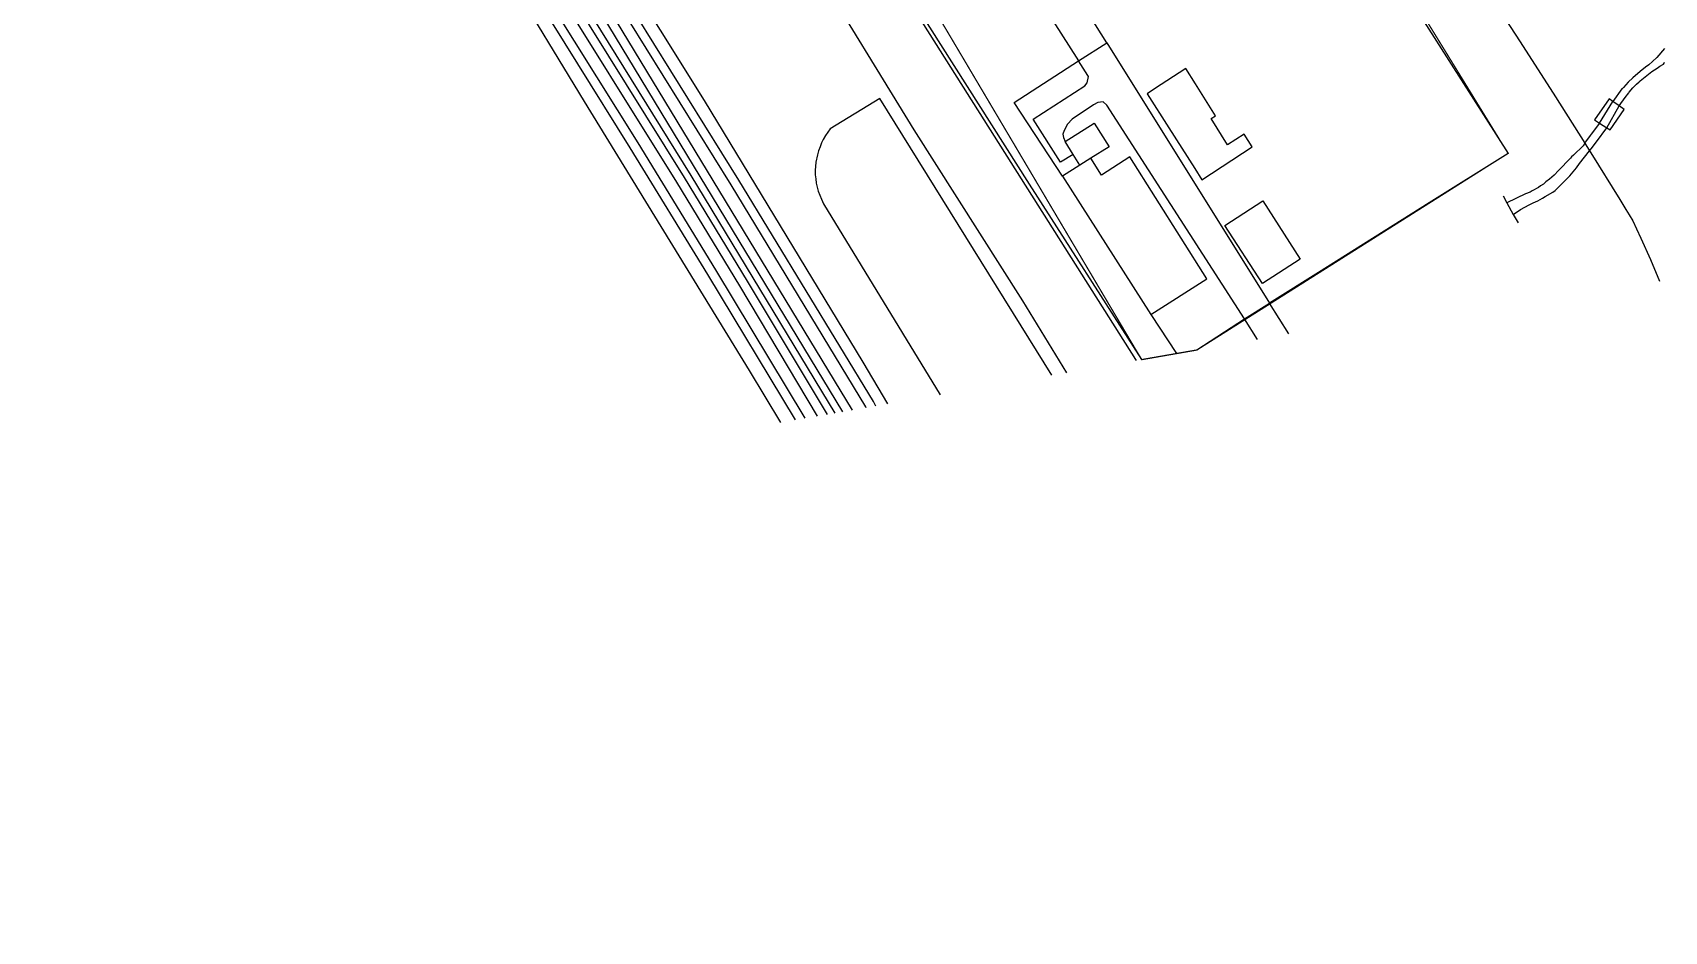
# Model space of a CAD drawing. Header units: millimetres. Extents: x 111502 to 977541, y 8702 to 1044108.
# Drawn here: x 486166.2 to 486421.9, y 235291.9 to 235432.8 of the extents above; entities that cross this region are included whole.
import ezdxf

# ---------------------------------------------------------------- set-up
doc = ezdxf.new("R2010")
doc.units = ezdxf.units.MM
doc.header["$LTSCALE"] = 0.25
doc.linetypes.add('DASHED2', pattern=[9.525, 6.35, -3.175])
for name, color, linetype in [('E HVSS As Laid HV', 10, 'Continuous'), ('X HVSS Site Background', 8, 'Continuous'), ('X HVSS Site Outline', 210, 'Continuous')]:
    doc.layers.add(name, color=color, linetype=linetype)

# ---------------------------------------------------------------- blocks, each defined once
blk = doc.blocks.new('OS MAP 060722')
at = {"layer": 'X HVSS Site Background'}
for points in [[(-2513.74, -3752.31), (-2513.83, -3752.16), (-2534.93, -3717.41), (-2556.23, -3683.06), (-2572.33, -3657.61), (-2583.43, -3640.31), (-2592.53, -3626.31), (-2598.68, -3616.91), (-2604.43, -3608.31), (-2621.78, -3582.66), (-2629.98, -3570.61), (-2630.02, -3570.54)], [(-2512.22, -3752.05), (-2512.63, -3751.36), (-2533.73, -3716.66), (-2555.03, -3682.31), (-2571.13, -3656.81), (-2582.28, -3639.56), (-2590.78, -3626.31), (-2597.43, -3616.11), (-2603.28, -3607.46), (-2620.58, -3581.81), (-2629.02, -3569.41)], [(-2517.41, -3752.95), (-2554.08, -3692.46), (-2555.43, -3690.26), (-2564.63, -3675.66), (-2565.38, -3674.46), (-2596.43, -3626.31), (-2606.33, -3611.41), (-2615.78, -3597.41), (-2625.63, -3582.91), (-2632.3, -3573.12)], [(-2515.91, -3752.69), (-2552.88, -3691.76), (-2554.23, -3689.56), (-2563.43, -3674.91), (-2564.13, -3673.66), (-2594.73, -3626.31), (-2605.13, -3610.66), (-2614.63, -3596.56), (-2624.43, -3582.06), (-2631.3, -3571.99)], [(-2519.83, -3753.37), (-2532.38, -3732.46), (-2542.23, -3716.26), (-2563.18, -3682.61), (-2576.83, -3661.01), (-2589.63, -3641.11), (-2599.23, -3626.31), (-2615.78, -3601.51), (-2627.48, -3584.11), (-2633.77, -3574.78)], [(-2633, -3573.9), (-2631.83, -3575.61), (-2614.23, -3602.06), (-2597.88, -3626.31), (-2583.68, -3648.16), (-2568.33, -3672.26), (-2541.23, -3715.91), (-2518.67, -3753.17)], [(-2523.31, -3753.98), (-2537.33, -3730.71), (-2549.48, -3710.81), (-2565.93, -3684.46), (-2583.18, -3657.26), (-2595.73, -3637.91), (-2603.23, -3626.31), (-2612.33, -3612.46), (-2619.03, -3602.41), (-2627.53, -3589.96), (-2634.78, -3579.21), (-2636.05, -3577.36)], [(-2521.36, -3753.64), (-2533.58, -3733.21), (-2543.43, -3716.96), (-2564.38, -3683.36), (-2578.08, -3661.81), (-2590.83, -3641.91), (-2600.98, -3626.31), (-2609.03, -3614.21), (-2616.98, -3602.31), (-2628.68, -3584.91), (-2634.78, -3575.92)], [(-2524.82, -3754.24), (-2538.58, -3731.46), (-2550.73, -3711.61), (-2567.13, -3685.21), (-2584.43, -3658.06), (-2596.98, -3638.71), (-2604.93, -3626.31), (-2613.58, -3613.26), (-2620.23, -3603.26), (-2628.68, -3590.81), (-2635.98, -3580.01), (-2637.03, -3578.46)], [(-2583.13, -3626.44), (-2575.54, -3617.13), (-2577.98, -3614.91), (-2563.68, -3602.11), (-2561.68, -3603.56), (-2561.58, -3603.66), (-2561.18, -3603.96), (-2559.53, -3606.06), (-2546.48, -3626.31), (-2471.53, -3744.76), (-2471.43, -3744.93)], [(-2488.43, -3685.46), (-2480.48, -3697.96)], [(-2553.58, -3614.26), (-2551.23, -3617.91), (-2547.58, -3623.46), (-2545.78, -3626.31), (-2531.28, -3649.41), (-2488.23, -3717.26), (-2470.57, -3744.78)], [(-2482.31, -3746.83), (-2489.18, -3735.56), (-2506.23, -3708.76), (-2522.08, -3682.91)], [(-2470.51, -3622.51), (-2413.14, -3712.45), (-2425.5, -3720.21)], [(-2589.2, -3624.91), (-2588.23, -3626.31), (-2567.73, -3658.51), (-2552.93, -3682.06), (-2539.13, -3704.16), (-2514.28, -3745.16), (-2510.4, -3751.73)], [(-2395.73, -3705.01), (-2394.78, -3703.71), (-2394.23, -3702.96), (-2394.18, -3702.86), (-2393.58, -3702.21), (-2392.98, -3701.61), (-2392.58, -3701.26), (-2392.43, -3701.11), (-2391.38, -3700.26), (-2390.58, -3699.61), (-2389.78, -3699.11), (-2389.33, -3698.81), (-2388.78, -3698.46), (-2388.68, -3698.31), (-2388.63, -3698.16)], [(-2388.63, -3696.01), (-2389.83, -3697.41), (-2390.48, -3698.06), (-2391.08, -3698.56), (-2391.58, -3698.96), (-2392.43, -3699.61), (-2393.58, -3700.61), (-2394.33, -3701.31), (-2395.03, -3702.11), (-2395.18, -3702.31), (-2395.28, -3702.36), (-2396.73, -3704.31)], [(-2476.03, -3695.11), (-2484.63, -3681.41), (-2490.58, -3671.96), (-2507.08, -3646.06)], [(-2436.78, -3655.41), (-2435.13, -3657.96), (-2422.58, -3677.51), (-2411.23, -3694.96), (-2405.68, -3703.61), (-2401.13, -3710.86)], [(-2527.11, -3754.64), (-2532.03, -3746.46), (-2557.93, -3704.31), (-2569.98, -3684.41), (-2574.3, -3677.69)], [(-2480.48, -3697.96), (-2476.03, -3695.11)], [(-2476.03, -3695.11), (-2450.53, -3735.91)], [(-2482.98, -3716.01), (-2490.53, -3704.46), (-2480.48, -3697.96)], [(-2481.33, -3712.61), (-2483.3, -3713.86), (-2487.56, -3707.09), (-2479.49, -3701.86), (-2479.12, -3701.39), (-2478.9, -3700.43), (-2479, -3700.24), (-2480.48, -3697.96)], [(-2453.25, -3711.44), (-2454.49, -3709.46), (-2457.11, -3711.1), (-2459.68, -3706.99), (-2459, -3706.56), (-2462.13, -3701.56), (-2463.63, -3699.16), (-2468.58, -3702.36), (-2469.72, -3703.1), (-2466.31, -3708.45), (-2462.25, -3714.84), (-2461.13, -3716.61), (-2453.25, -3711.44)], [(-2484.63, -3747.23), (-2511.63, -3703.86), (-2519.38, -3708.61), (-2519.78, -3709.11), (-2520.13, -3709.66), (-2520.48, -3710.26), (-2520.73, -3710.81), (-2520.98, -3711.41), (-2521.23, -3712.06), (-2521.38, -3712.66), (-2521.63, -3713.86), (-2521.73, -3715.16), (-2521.73, -3715.81), (-2521.63, -3716.46), (-2521.58, -3717.11), (-2521.43, -3717.76), (-2521.28, -3718.36), (-2521.03, -3719.01), (-2520.78, -3719.61), (-2520.43, -3720.36), (-2502.15, -3750.29)], [(-2454.43, -3738.41), (-2476.01, -3704.89), (-2476.62, -3704.39), (-2477.44, -3704.47), (-2478.1, -3704.86), (-2481.45, -3707.1), (-2482.19, -3707.86), (-2482.7, -3708.85), (-2482.92, -3709.44), (-2482.84, -3709.99), (-2482.58, -3710.62)], [(-2396.73, -3704.31), (-2397.28, -3703.91), (-2399.58, -3707.21), (-2398.83, -3707.71)], [(-2398.83, -3707.71), (-2396.73, -3704.31)], [(-2397.63, -3708.46), (-2395.73, -3705.01)], [(-2397.63, -3708.46), (-2397.13, -3708.76), (-2394.93, -3705.56), (-2395.73, -3705.01)], [(-2395.73, -3705.01), (-2396.73, -3704.31)], [(-2482.58, -3710.62), (-2477.99, -3707.73), (-2475.67, -3711.41), (-2478.53, -3713.21)], [(-2398.83, -3707.71), (-2400.13, -3709.46), (-2400.28, -3709.66), (-2400.98, -3710.66), (-2401.13, -3710.86)], [(-2400.38, -3712.06), (-2400.13, -3711.76), (-2399.28, -3710.66), (-2397.63, -3708.46)], [(-2398.83, -3707.71), (-2397.63, -3708.46)], [(-2481.33, -3712.61), (-2482.58, -3710.62)], [(-2401.13, -3710.86), (-2401.38, -3711.26), (-2402.88, -3712.76), (-2403.18, -3713.01), (-2403.33, -3713.21), (-2405.23, -3715.16), (-2405.93, -3715.86), (-2406.63, -3716.51), (-2407.23, -3716.91), (-2407.58, -3717.26), (-2408.03, -3717.56), (-2408.38, -3717.81), (-2408.68, -3717.96), (-2409.03, -3718.16), (-2409.38, -3718.31), (-2409.68, -3718.51), (-2410.38, -3718.81), (-2413.33, -3720.21)], [(-2401.13, -3710.86), (-2400.38, -3712.06)], [(-2480.27, -3714.3), (-2481.33, -3712.61)], [(-2478.53, -3713.21), (-2480.27, -3714.3)], [(-2469.13, -3737.71), (-2460.33, -3732.11), (-2472.43, -3713.01), (-2476.88, -3715.86), (-2478.53, -3713.21)], [(-2412.33, -3722.01), (-2411.18, -3721.26), (-2409.83, -3720.51), (-2409.18, -3720.21), (-2408.48, -3719.91), (-2407.73, -3719.46), (-2407.33, -3719.21), (-2406.13, -3718.56), (-2405.73, -3718.26), (-2403.43, -3715.96), (-2402.43, -3714.71), (-2401.93, -3714.06), (-2400.38, -3712.06)], [(-2400.38, -3712.06), (-2400.18, -3712.36), (-2395.63, -3719.66), (-2394.68, -3721.26), (-2394.13, -3722.11), (-2393.58, -3723.01), (-2392.98, -3724.26), (-2392.33, -3725.76), (-2390.83, -3729.11), (-2389.42, -3732.49)], [(-2480.27, -3714.3), (-2482.98, -3716.01)], [(-2482.98, -3716.01), (-2469.13, -3737.71)], [(-2451.63, -3732.84), (-2457.52, -3723.76), (-2451.6, -3719.92), (-2445.71, -3729.01), (-2451.63, -3732.84)], [(-2425.5, -3720.21), (-2442.86, -3731.1)], [(-2413.93, -3719.11), (-2413.33, -3720.21)], [(-2413.33, -3720.21), (-2412.33, -3722.01)], [(-2412.33, -3722.01), (-2411.58, -3723.36)], [(-2442.86, -3731.1), (-2450.53, -3735.91)], [(-2454.43, -3738.41), (-2450.53, -3735.91)], [(-2447.48, -3740.75), (-2450.53, -3735.91)], [(-2469.13, -3737.71), (-2465.13, -3743.83)], [(-2461.91, -3743.27), (-2454.43, -3738.41)], [(-2452.39, -3741.61), (-2454.43, -3738.41)]]:
    blk.add_lwpolyline(points, dxfattribs=at)

msp = doc.modelspace()

# ---------------------------------------------------------------- linework, layer by layer
at = {"lineweight": 0}
msp.add_circle((488727.82, 239008.33), 11388.42, dxfattribs=at)
at = {"layer": 'X HVSS Site Outline', "lineweight": 0, "const_width": 0.2, "flags": 128}
msp.add_lwpolyline([(486265.67, 235524.4), (486311.36, 235553.86), (486397.44, 235413.86), (486348.67, 235383.04), (486340.01, 235381.53), (486258.22, 235519.59), (486265.72, 235524.32)], dxfattribs=at)

# ---------------------------------------------------------------- block references
at = {"layer": 'E HVSS As Laid HV', "linetype": 'DASHED2', "lineweight": 0}
msp.add_blockref('OS MAP 060722', (488810.58, 239126.31), dxfattribs=at)

doc.saveas('drawing.dxf')
